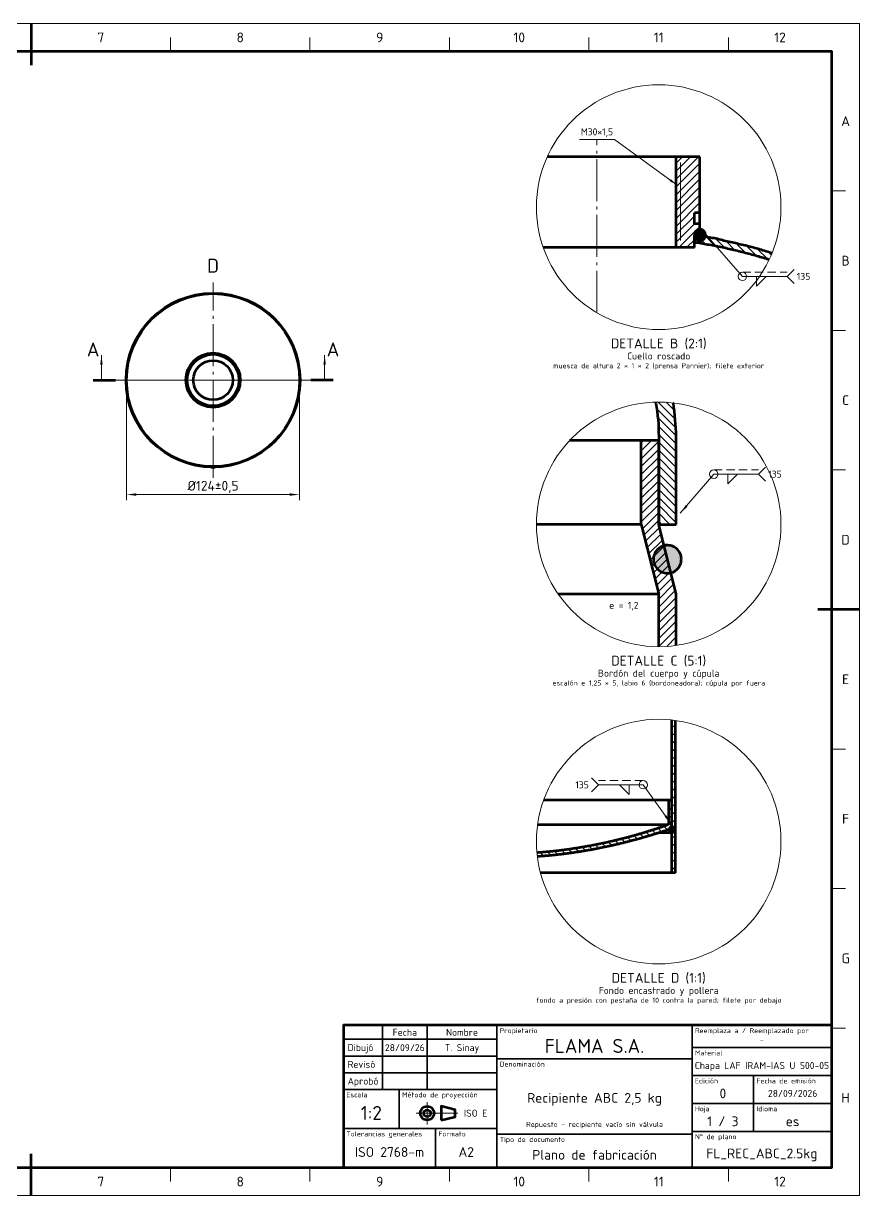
# Model space of a CAD drawing. Header units: millimetres. Extents: x 0 to 1554, y 0 to 420.
# Drawn here: x 294.3 to 594, y 0 to 420 of the extents above; entities that cross this region are included whole.
import ezdxf
from ezdxf.enums import TextEntityAlignment as Align

# ---------------------------------------------------------------- set-up
doc = ezdxf.new("R2010")
doc.units = ezdxf.units.MM
doc.linetypes.add('IRAM-F-TRAZO-PUNTO', pattern=[20, 15, -2, 1, -2])
doc.linetypes.add('ISO02-TRAZOS', pattern=[4.5, 3, -1.5])
for name, color, linetype, lineweight in [('01-VISIBLE', 7, 'CONTINUOUS', 70), ('03-EJE', 1, 'IRAM-F-TRAZO-PUNTO', 18), ('04-COTA', 3, 'CONTINUOUS', 18), ('05-RAYADO', 8, 'CONTINUOUS', 18), ('06-TEXTO', 7, 'CONTINUOUS', 25), ('07-RECUADRO', 7, 'CONTINUOUS', 70), ('08-FINA', 5, 'CONTINUOUS', 18), ('10-ROTULO', 7, 'CONTINUOUS', 35), ('11-TEXTO-ROTULO', 7, 'CONTINUOUS', 25), ('12-SOLDADURA', 6, 'CONTINUOUS', 18)]:
    doc.layers.add(name, color=color, linetype=linetype, lineweight=lineweight)
doc.styles.add('ISO3098', font='isocpeur.ttf')
doc.dimstyles.new('FLAMA-IRAM', dxfattribs={"dimtxt": 3.5, "dimasz": 3.5, "dimexe": 2, "dimexo": 1.5, "dimgap": 1, "dimtad": 1, "dimdec": 1, "dimtxsty": 'ISO3098', "dimblk": 'IRAM_FLECHA', "dimblk1": 'IRAM_FLECHA', "dimblk2": 'IRAM_FLECHA', "dimcen": 2.5, "dimclrd": 256, "dimclre": 256, "dimclrt": 256, "dimazin": 3, "dimtfac": 1, "dimtmove": 0, "dimatfit": 3, "dimlwd": 18, "dimlwe": 18})

# ---------------------------------------------------------------- blocks, each defined once
blk = doc.blocks.new('IRAM_FLECHA')
blk.add_solid([(0, 0), (-1, 0.125), (-1, -0.125)])

msp = doc.modelspace()

# ---------------------------------------------------------------- hatches: boundary and pattern name
at = {"layer": '05-RAYADO'}
h = msp.add_hatch(dxfattribs=at)
h.set_pattern_fill('ANSI31', scale=0.62992)
h.paths.add_polyline_path([(534.82, 344.167), (534.82, 339.657), (528.176, 339.657), (528.176, 372.167), (536.8, 372.167), (536.8, 352.167), (534.8, 352.167), (534.8, 348.167), (536.8, 348.167), (536.8, 344.167)])
h = msp.add_hatch(color=7, dxfattribs=at)
h.dxf.hatch_style = 1
h.paths.add_polyline_path([(538.759, 343.764), (538.638, 343.378), (538.442, 343.024), (538.178, 342.717), (537.858, 342.469), (537.495, 342.291), (537.103, 342.19), (536.699, 342.169), (536.299, 342.231), (535.919, 342.371), (535.576, 342.585), (535.282, 342.864), (535.051, 343.196), (534.892, 343.568), (534.81, 343.964), (534.81, 344.369), (534.892, 344.765), (535.051, 345.137), (535.282, 345.469), (535.576, 345.748), (535.919, 345.962), (536.299, 346.103), (536.699, 346.164), (537.103, 346.144), (537.495, 346.042), (537.858, 345.864), (538.178, 345.616), (538.442, 345.309), (538.638, 344.955), (538.759, 344.569), (538.8, 344.167)])
h = msp.add_hatch(dxfattribs=at)
h.set_pattern_fill('ANSI31', scale=0.62992, angle=90)
h.paths.add_polyline_path([(561.366, 335.497), (560.983, 335.616), (560.599, 335.735), (560.215, 335.852), (559.831, 335.968), (559.447, 336.084), (559.062, 336.198), (558.677, 336.312), (558.292, 336.425), (557.906, 336.537), (557.52, 336.648), (557.135, 336.758), (556.748, 336.867), (556.362, 336.976), (555.975, 337.083), (555.588, 337.19), (555.201, 337.296), (554.814, 337.4), (554.426, 337.504), (554.038, 337.608), (553.65, 337.71), (553.262, 337.811), (552.873, 337.912), (552.484, 338.012), (552.095, 338.111), (551.706, 338.209), (551.317, 338.306), (550.927, 338.402), (550.537, 338.498), (550.147, 338.593), (549.757, 338.687), (549.366, 338.78), (548.976, 338.872), (548.585, 338.963), (548.194, 339.054), (547.803, 339.144), (547.411, 339.233), (547.02, 339.321), (546.628, 339.408), (546.236, 339.494), (545.844, 339.58), (545.451, 339.665), (545.059, 339.749), (544.666, 339.832), (544.273, 339.915), (543.88, 339.996), (543.487, 340.077), (543.094, 340.157), (542.7, 340.236), (542.307, 340.315), (541.913, 340.393), (541.519, 340.469), (541.125, 340.546), (540.731, 340.621), (540.336, 340.695), (539.942, 340.769), (539.547, 340.842), (539.152, 340.914), (538.757, 340.986), (538.362, 341.056), (537.967, 341.126), (537.571, 341.195), (537.176, 341.263), (536.78, 341.331), (536.384, 341.398), (535.989, 341.464), (535.592, 341.529), (535.196, 341.593), (534.8, 341.657), (534.8, 344.167), (535.196, 344.104), (535.592, 344.041), (535.987, 343.978), (536.383, 343.914), (536.779, 343.851), (537.175, 343.787), (537.57, 343.724), (537.966, 343.66), (538.362, 343.596), (538.757, 343.532), (539.153, 343.468), (539.549, 343.403), (539.944, 343.338), (540.34, 343.272), (540.735, 343.206), (541.13, 343.14), (541.525, 343.072), (541.92, 343.003), (542.315, 342.933), (542.708, 342.859), (543.101, 342.779), (543.491, 342.684), (543.87, 342.554), (544.253, 342.436), (544.64, 342.335), (545.03, 342.24), (545.42, 342.148), (545.81, 342.057), (546.201, 341.968), (546.592, 341.879), (546.983, 341.79), (547.374, 341.702), (547.765, 341.614), (548.156, 341.526), (548.547, 341.438), (548.938, 341.349), (549.328, 341.261), (549.719, 341.172), (550.11, 341.083), (550.501, 340.994), (550.891, 340.904), (551.282, 340.813), (551.672, 340.722), (552.062, 340.63), (552.452, 340.538), (552.842, 340.444), (553.232, 340.35), (553.621, 340.254), (554.01, 340.157), (554.398, 340.059), (554.787, 339.96), (555.175, 339.859), (555.562, 339.757), (555.949, 339.654), (556.336, 339.549), (556.723, 339.443), (557.109, 339.335), (557.494, 339.226), (557.88, 339.116), (558.265, 339.004), (558.649, 338.891), (559.033, 338.777), (559.417, 338.661), (559.801, 338.544), (560.184, 338.426), (560.566, 338.307), (560.949, 338.187), (561.331, 338.067), (561.713, 337.945), (562.095, 337.823), (562.476, 337.7), (562.603, 337.659), (562.497, 337.392), (562.073, 336.404), (561.625, 335.426), (561.621, 335.417)])
h = msp.add_hatch(dxfattribs=at)
h.set_pattern_fill('ANSI31', scale=0.62992, angle=90)
h.paths.add_polyline_path([(528.25, 240.5), (522, 240.5), (522, 270.5), (521.998, 271.503), (521.989, 272.507), (521.974, 273.51), (521.951, 274.513), (521.917, 275.516), (521.87, 276.519), (521.807, 277.52), (521.726, 278.52), (521.622, 279.518), (521.497, 280.514), (521.35, 281.506), (521.185, 282.496), (521.01, 283.484), (520.857, 284.318), (520.924, 284.32), (522, 284.333), (523.076, 284.32), (524.151, 284.281), (525.225, 284.215), (526.296, 284.122), (527.237, 284.018), (527.318, 283.481), (527.455, 282.489), (527.582, 281.495), (527.698, 280.5), (527.803, 279.503), (527.897, 278.506), (527.98, 277.507), (528.052, 276.508), (528.112, 275.508), (528.162, 274.507), (528.201, 273.505), (528.228, 272.504), (528.245, 271.502), (528.25, 270.5)])
h = msp.add_hatch(dxfattribs=at)
h.set_pattern_fill('ANSI31', scale=0.62992)
h.paths.add_polyline_path([(528.25, 197.116), (527.366, 196.996), (526.296, 196.878), (525.225, 196.785), (524.151, 196.719), (523.076, 196.68), (522, 196.667), (522, 215.5), (515.75, 240.5), (515.75, 270.5), (522, 270.5), (522, 240.5), (528.25, 215.5)])
h = msp.add_hatch(color=7, dxfattribs=at)
h.dxf.hatch_style = 1
h.paths.add_polyline_path([(530.023, 226.994), (529.72, 226.028), (529.229, 225.144), (528.57, 224.376), (527.77, 223.757), (526.862, 223.311), (525.882, 223.058), (524.872, 223.006), (523.872, 223.16), (522.923, 223.511), (522.064, 224.046), (521.331, 224.743), (520.753, 225.573), (520.354, 226.503), (520.151, 227.494), (520.151, 228.506), (520.354, 229.497), (520.753, 230.427), (521.331, 231.257), (522.064, 231.954), (522.923, 232.489), (523.872, 232.84), (524.872, 232.994), (525.882, 232.942), (526.862, 232.689), (527.77, 232.243), (528.57, 231.624), (529.229, 230.856), (529.72, 229.972), (530.023, 229.006), (530.125, 228)])
h = msp.add_hatch(dxfattribs=at)
h.set_pattern_fill('ANSI31', scale=0.62992)
h.paths.add_polyline_path([(528, 115.633), (526.75, 115.633), (526.75, 170.405), (527.366, 170.337), (528, 170.251)])
h = msp.add_hatch(dxfattribs=at)
h.set_pattern_fill('ANSI31', scale=0.62992, angle=90)
h.paths.add_polyline_path([(526.561, 131.568), (526.371, 131.503), (526.181, 131.438), (525.992, 131.373), (525.802, 131.308), (525.612, 131.244), (525.422, 131.179), (525.232, 131.115), (525.042, 131.051), (524.852, 130.988), (524.662, 130.924), (524.472, 130.861), (524.282, 130.797), (524.092, 130.734), (523.901, 130.672), (523.711, 130.609), (523.52, 130.547), (523.33, 130.484), (523.139, 130.422), (522.949, 130.36), (522.758, 130.299), (522.567, 130.237), (522.376, 130.176), (522.185, 130.115), (521.994, 130.054), (521.803, 129.993), (521.612, 129.932), (521.421, 129.872), (521.23, 129.812), (521.039, 129.752), (520.847, 129.692), (520.656, 129.632), (520.465, 129.573), (520.273, 129.514), (520.081, 129.455), (519.89, 129.396), (519.698, 129.337), (519.506, 129.279), (519.315, 129.22), (519.123, 129.162), (518.931, 129.104), (518.739, 129.047), (518.547, 128.989), (518.355, 128.932), (518.163, 128.875), (517.971, 128.818), (517.778, 128.761), (517.586, 128.704), (517.394, 128.648), (517.201, 128.592), (517.009, 128.536), (516.816, 128.48), (516.624, 128.425), (516.431, 128.369), (516.238, 128.314), (516.045, 128.259), (515.853, 128.204), (515.66, 128.15), (515.467, 128.095), (515.274, 128.041), (515.081, 127.987), (514.888, 127.933), (514.695, 127.88), (514.501, 127.826), (514.308, 127.773), (514.115, 127.72), (513.921, 127.667), (513.728, 127.614), (513.535, 127.562), (513.341, 127.51), (513.148, 127.458), (512.954, 127.406), (512.76, 127.354), (512.566, 127.303), (512.373, 127.251), (512.179, 127.2), (511.985, 127.15), (511.791, 127.099), (511.597, 127.049), (511.403, 126.998), (511.209, 126.948), (511.015, 126.898), (510.82, 126.849), (510.626, 126.799), (510.432, 126.75), (510.238, 126.701), (510.043, 126.652), (509.849, 126.604), (509.654, 126.555), (509.46, 126.507), (509.265, 126.459), (509.07, 126.411), (508.876, 126.364), (508.681, 126.316), (508.486, 126.269), (508.291, 126.222), (508.096, 126.175), (507.901, 126.129), (507.706, 126.082), (507.511, 126.036), (507.316, 125.99), (507.121, 125.944), (506.926, 125.899), (506.731, 125.853), (506.535, 125.808), (506.34, 125.763), (506.144, 125.718), (505.949, 125.674), (505.754, 125.63), (505.558, 125.585), (505.362, 125.542), (505.167, 125.498), (504.971, 125.454), (504.775, 125.411), (504.58, 125.368), (504.384, 125.325), (504.188, 125.282), (503.992, 125.24), (503.796, 125.198), (503.6, 125.156), (503.404, 125.114), (503.208, 125.072), (503.012, 125.031), (502.816, 124.99), (502.62, 124.949), (502.423, 124.908), (502.227, 124.867), (502.031, 124.827), (501.834, 124.787), (501.638, 124.747), (501.441, 124.707), (501.245, 124.668), (501.048, 124.628), (500.852, 124.589), (500.655, 124.55), (500.458, 124.512), (500.262, 124.473), (500.065, 124.435), (499.868, 124.397), (499.671, 124.359), (499.474, 124.321), (499.277, 124.284), (499.08, 124.247), (498.883, 124.21), (498.686, 124.173), (498.489, 124.136), (498.292, 124.1), (498.095, 124.064), (497.898, 124.028), (497.7, 123.992), (497.503, 123.957), (497.306, 123.922), (497.109, 123.887), (496.911, 123.852), (496.714, 123.817), (496.516, 123.783), (496.319, 123.749), (496.121, 123.715), (495.924, 123.681), (495.726, 123.647), (495.528, 123.614), (495.331, 123.581), (495.133, 123.548), (494.935, 123.515), (494.737, 123.483), (494.539, 123.451), (494.342, 123.419), (494.144, 123.387), (493.946, 123.355), (493.748, 123.324), (493.55, 123.293), (493.352, 123.262), (493.154, 123.231), (492.955, 123.201), (492.757, 123.17), (492.559, 123.14), (492.361, 123.11), (492.163, 123.081), (491.964, 123.051), (491.766, 123.022), (491.568, 122.993), (491.369, 122.964), (491.171, 122.936), (490.972, 122.908), (490.774, 122.88), (490.575, 122.852), (490.377, 122.824), (490.178, 122.797), (489.98, 122.769), (489.781, 122.742), (489.583, 122.716), (489.384, 122.689), (489.185, 122.663), (488.986, 122.637), (488.788, 122.611), (488.589, 122.585), (488.39, 122.56), (488.191, 122.534), (487.992, 122.509), (487.793, 122.485), (487.594, 122.46), (487.395, 122.436), (487.196, 122.412), (486.997, 122.388), (486.798, 122.364), (486.599, 122.341), (486.4, 122.317), (486.201, 122.294), (486.002, 122.272), (485.803, 122.249), (485.604, 122.227), (485.404, 122.205), (485.205, 122.183), (485.006, 122.161), (484.806, 122.14), (484.607, 122.118), (484.408, 122.097), (484.208, 122.077), (484.009, 122.056), (483.81, 122.036), (483.61, 122.016), (483.411, 121.996), (483.211, 121.976), (483.012, 121.957), (482.812, 121.937), (482.613, 121.919), (482.413, 121.9), (482.213, 121.881), (482.014, 121.863), (481.814, 121.845), (481.615, 121.827), (481.415, 121.809), (481.215, 121.792), (481.016, 121.775), (480.816, 121.758), (480.616, 121.741), (480.416, 121.725), (480.216, 121.708), (480.017, 121.692), (479.817, 121.676), (479.617, 121.661), (479.417, 121.646), (479.217, 121.63), (479.017, 121.615), (478.817, 121.601), (478.618, 121.586), (478.484, 121.577), (478.378, 122.537), (478.352, 122.836), (478.412, 122.84), (478.612, 122.855), (478.812, 122.87), (479.011, 122.885), (479.211, 122.901), (479.411, 122.917), (479.611, 122.933), (479.81, 122.949), (480.01, 122.965), (480.21, 122.982), (480.409, 122.999), (480.609, 123.016), (480.809, 123.034), (481.008, 123.051), (481.208, 123.069), (481.407, 123.087), (481.607, 123.106), (481.806, 123.124), (482.006, 123.143), (482.205, 123.162), (482.405, 123.182), (482.604, 123.201), (482.804, 123.221), (483.003, 123.241), (483.202, 123.261), (483.402, 123.281), (483.601, 123.302), (483.8, 123.323), (483.999, 123.344), (484.199, 123.366), (484.398, 123.387), (484.597, 123.409), (484.796, 123.431), (484.995, 123.454), (485.194, 123.476), (485.394, 123.499), (485.593, 123.522), (485.792, 123.545), (485.991, 123.569), (486.19, 123.592), (486.389, 123.616), (486.587, 123.64), (486.786, 123.665), (486.985, 123.689), (487.184, 123.714), (487.383, 123.739), (487.582, 123.765), (487.78, 123.79), (487.979, 123.816), (488.178, 123.842), (488.376, 123.868), (488.575, 123.895), (488.774, 123.922), (488.972, 123.948), (489.171, 123.976), (489.369, 124.003), (489.568, 124.031), (489.766, 124.059), (489.964, 124.087), (490.163, 124.115), (490.361, 124.143), (490.559, 124.172), (490.758, 124.201), (490.956, 124.23), (491.154, 124.26), (491.352, 124.29), (491.55, 124.32), (491.748, 124.35), (491.946, 124.38), (492.145, 124.411), (492.342, 124.441), (492.54, 124.472), (492.738, 124.504), (492.936, 124.535), (493.134, 124.567), (493.332, 124.599), (493.53, 124.631), (493.727, 124.664), (493.925, 124.696), (494.123, 124.729), (494.32, 124.762), (494.518, 124.795), (494.716, 124.829), (494.913, 124.863), (495.111, 124.897), (495.308, 124.931), (495.505, 124.965), (495.703, 125), (495.9, 125.035), (496.097, 125.07), (496.295, 125.105), (496.492, 125.141), (496.689, 125.177), (496.886, 125.213), (497.083, 125.249), (497.28, 125.285), (497.477, 125.322), (497.674, 125.359), (497.871, 125.396), (498.068, 125.433), (498.265, 125.471), (498.461, 125.509), (498.658, 125.547), (498.855, 125.585), (499.051, 125.623), (499.248, 125.662), (499.445, 125.701), (499.641, 125.74), (499.838, 125.779), (500.034, 125.819), (500.23, 125.859), (500.427, 125.899), (500.623, 125.939), (500.819, 125.979), (501.016, 126.02), (501.212, 126.061), (501.408, 126.102), (501.604, 126.143), (501.8, 126.185), (501.996, 126.226), (502.192, 126.268), (502.388, 126.31), (502.584, 126.353), (502.779, 126.395), (502.975, 126.438), (503.171, 126.481), (503.366, 126.524), (503.562, 126.568), (503.758, 126.612), (503.953, 126.656), (504.149, 126.7), (504.344, 126.744), (504.539, 126.789), (504.735, 126.833), (504.93, 126.878), (505.125, 126.923), (505.32, 126.969), (505.515, 127.014), (505.71, 127.06), (505.905, 127.106), (506.1, 127.153), (506.295, 127.199), (506.49, 127.246), (506.685, 127.293), (506.88, 127.34), (507.074, 127.387), (507.269, 127.435), (507.464, 127.482), (507.658, 127.53), (507.853, 127.579), (508.047, 127.627), (508.242, 127.676), (508.436, 127.724), (508.63, 127.773), (508.824, 127.823), (509.019, 127.872), (509.213, 127.922), (509.407, 127.972), (509.601, 128.022), (509.795, 128.072), (509.989, 128.122), (510.183, 128.173), (510.376, 128.224), (510.57, 128.275), (510.764, 128.326), (510.957, 128.378), (511.151, 128.43), (511.345, 128.482), (511.538, 128.534), (511.731, 128.586), (511.925, 128.639), (512.118, 128.691), (512.311, 128.744), (512.505, 128.798), (512.698, 128.851), (512.891, 128.905), (513.084, 128.958), (513.277, 129.012), (513.47, 129.067), (513.662, 129.121), (513.855, 129.176), (514.048, 129.23), (514.241, 129.285), (514.433, 129.341), (514.626, 129.396), (514.818, 129.452), (515.011, 129.508), (515.203, 129.564), (515.395, 129.62), (515.588, 129.676), (515.78, 129.733), (515.972, 129.79), (516.164, 129.847), (516.356, 129.904), (516.548, 129.962), (516.74, 130.019), (516.932, 130.077), (517.124, 130.135), (517.315, 130.193), (517.507, 130.252), (517.699, 130.31), (517.89, 130.369), (518.082, 130.428), (518.273, 130.488), (518.464, 130.547), (518.656, 130.607), (518.847, 130.666), (519.038, 130.727), (519.229, 130.787), (519.42, 130.847), (519.611, 130.908), (519.802, 130.969), (519.993, 131.03), (520.184, 131.091), (520.375, 131.152), (520.565, 131.214), (520.756, 131.276), (520.946, 131.338), (521.137, 131.4), (521.327, 131.462), (521.518, 131.525), (521.708, 131.588), (521.898, 131.651), (522.088, 131.714), (522.278, 131.777), (522.468, 131.841), (522.658, 131.904), (522.848, 131.968), (523.038, 132.032), (523.228, 132.097), (523.418, 132.161), (523.607, 132.226), (523.797, 132.291), (523.986, 132.356), (524.176, 132.421), (524.365, 132.487), (524.554, 132.552), (524.744, 132.618), (524.933, 132.684), (525.122, 132.75), (525.311, 132.817), (525.5, 132.883), (525.5, 141.633), (526.75, 141.633), (526.75, 131.633)])
h = msp.add_hatch(color=7, dxfattribs=at)
h.dxf.hatch_style = 1
h.paths.add_polyline_path([(527.73, 130.932), (527.669, 130.739), (527.571, 130.562), (527.439, 130.409), (527.279, 130.285), (527.097, 130.196), (526.901, 130.145), (526.699, 130.135), (526.499, 130.165), (526.31, 130.236), (526.138, 130.343), (525.991, 130.482), (525.876, 130.648), (525.796, 130.834), (525.755, 131.032), (525.755, 131.235), (525.796, 131.433), (525.876, 131.619), (525.991, 131.785), (526.138, 131.924), (526.31, 132.031), (526.499, 132.101), (526.699, 132.132), (526.901, 132.122), (527.097, 132.071), (527.279, 131.982), (527.439, 131.858), (527.571, 131.705), (527.669, 131.528), (527.73, 131.335), (527.75, 131.133)])
at = {"layer": '08-FINA'}
h = msp.add_hatch(color=7, dxfattribs=at)
h.dxf.hatch_style = 1
h.paths.add_polyline_path([(528.176, 362.367), (526.389, 364.161), (525.919, 363.514)])
h = msp.add_hatch(color=7, dxfattribs=at)
h.dxf.hatch_style = 1
h.paths.add_polyline_path([(538, 345.367), (539.976, 342.445), (540.634, 343.021)])
h = msp.add_hatch(color=7, dxfattribs=at)
h.dxf.hatch_style = 1
h.paths.add_polyline_path([(322.25, 301.189), (321.812, 297.689), (322.688, 297.689)])
h = msp.add_hatch(color=7, dxfattribs=at)
h.dxf.hatch_style = 1
h.paths.add_polyline_path([(402.25, 301.189), (401.812, 297.689), (402.688, 297.689)])
h = msp.add_hatch(color=7, dxfattribs=at)
h.dxf.hatch_style = 1
h.paths.add_polyline_path([(529.75, 244.5), (532.36, 246.873), (531.696, 247.442)])
h = msp.add_hatch(color=7, dxfattribs=at)
h.dxf.hatch_style = 1
h.paths.add_polyline_path([(526.45, 133.183), (524.772, 136.286), (524.06, 135.777)])

# ---------------------------------------------------------------- linework, layer by layer
at = {"layer": '01-VISIBLE'}
for p, q in [((361.5, 261.001), (361.5, 261.01)), ((361.5, 261.001), (363, 261.001)), ((363, 261.001), (363, 261.01))]:
    msp.add_line(p, q, dxfattribs=at)
for points in [[(528.176, 372.167), (527.572, 372.167), (526.969, 372.167), (526.365, 372.167), (525.761, 372.167), (525.157, 372.167), (524.554, 372.167), (523.95, 372.167), (523.346, 372.167), (522.742, 372.167), (522.139, 372.167), (521.535, 372.167), (520.931, 372.167), (520.327, 372.167), (519.724, 372.167), (519.12, 372.167), (518.516, 372.167), (517.912, 372.167), (517.309, 372.167), (516.705, 372.167), (516.101, 372.167), (515.497, 372.167), (514.894, 372.167), (514.29, 372.167), (513.686, 372.167), (513.082, 372.167), (512.479, 372.167), (511.875, 372.167), (511.271, 372.167), (510.667, 372.167), (510.064, 372.167), (509.46, 372.167), (508.856, 372.167), (508.252, 372.167), (507.649, 372.167), (507.045, 372.167), (506.441, 372.167), (505.837, 372.167), (505.234, 372.167), (504.63, 372.167), (504.026, 372.167), (503.422, 372.167), (502.819, 372.167), (502.215, 372.167), (501.611, 372.167), (501.007, 372.167), (500.404, 372.167), (499.8, 372.167), (499.196, 372.167), (498.593, 372.167), (497.989, 372.167), (497.385, 372.167), (496.781, 372.167), (496.178, 372.167), (495.574, 372.167), (494.97, 372.167), (494.366, 372.167), (493.763, 372.167), (493.159, 372.167), (492.555, 372.167), (491.951, 372.167), (491.348, 372.167), (490.744, 372.167), (490.14, 372.167), (489.536, 372.167), (488.933, 372.167), (488.329, 372.167), (487.725, 372.167), (487.121, 372.167), (486.518, 372.167), (485.914, 372.167), (485.31, 372.167), (484.706, 372.167), (484.103, 372.167), (483.499, 372.167), (482.895, 372.167), (482.291, 372.167), (482.036, 372.167)], [(536.8, 372.167), (528.176, 372.167)], [(528.176, 372.167), (528.176, 339.657)], [(536.8, 352.167), (536.8, 372.167)], [(534.8, 348.167), (534.8, 352.167)], [(536.8, 352.167), (534.8, 352.167)], [(536.746, 348.167), (536.746, 352.167)], [(536.8, 348.167), (534.8, 348.167)], [(536.8, 346.167), (536.598, 346.156), (536.397, 346.126), (536.201, 346.075), (536.011, 346.005), (535.829, 345.915), (535.657, 345.808), (535.497, 345.684), (535.35, 345.545), (535.218, 345.391), (535.103, 345.225), (535.004, 345.047), (534.924, 344.861), (534.864, 344.668), (534.823, 344.47), (534.803, 344.268), (534.803, 344.065), (534.823, 343.864), (534.864, 343.665), (534.924, 343.472), (535.004, 343.286), (535.103, 343.109), (535.218, 342.942), (535.35, 342.789), (535.497, 342.649), (535.657, 342.525), (535.829, 342.418), (536.011, 342.329), (536.201, 342.258), (536.397, 342.208), (536.598, 342.177), (536.8, 342.167)], [(536.8, 344.167), (536.8, 348.167)], [(538.8, 344.167), (538.789, 344.376), (538.756, 344.582), (538.702, 344.785), (538.627, 344.98), (538.532, 345.167), (538.418, 345.342), (538.286, 345.505), (538.138, 345.653), (537.976, 345.785), (537.8, 345.899), (537.613, 345.994), (537.418, 346.069), (537.216, 346.123), (537.009, 346.156), (536.8, 346.167)], [(562.603, 337.659), (562.24, 337.776), (561.668, 337.959), (561.096, 338.141), (560.524, 338.321), (559.95, 338.498), (559.376, 338.673), (558.801, 338.846), (558.226, 339.015), (557.649, 339.182), (557.072, 339.346), (556.493, 339.506), (555.914, 339.663), (555.334, 339.817), (554.753, 339.969), (554.171, 340.117), (553.589, 340.262), (553.006, 340.405), (552.423, 340.545), (551.839, 340.683), (551.254, 340.82), (550.669, 340.955), (550.084, 341.089), (549.499, 341.222), (548.914, 341.355), (548.328, 341.487), (547.743, 341.619), (547.157, 341.751), (546.572, 341.883), (545.987, 342.017), (545.402, 342.152), (544.818, 342.291), (544.237, 342.44), (543.667, 342.628), (543.087, 342.782), (542.499, 342.899), (541.908, 343.006), (541.317, 343.108), (540.725, 343.208), (540.133, 343.307), (539.541, 343.404), (538.948, 343.501), (538.356, 343.597), (537.763, 343.693), (537.171, 343.788), (536.578, 343.883), (535.985, 343.978), (535.393, 344.072), (534.8, 344.167)], [(534.8, 344.167), (534.8, 341.657)], [(534.8, 341.657), (535.394, 341.561), (535.989, 341.464), (536.582, 341.364), (537.176, 341.263), (537.769, 341.161), (538.362, 341.056), (538.955, 340.95), (539.547, 340.842), (540.139, 340.732), (540.731, 340.621), (541.322, 340.508), (541.913, 340.393), (542.504, 340.276), (543.094, 340.157), (543.684, 340.037), (544.273, 339.915), (544.863, 339.791), (545.451, 339.665), (546.04, 339.537), (546.628, 339.408), (547.215, 339.277), (547.803, 339.144), (548.389, 339.009), (548.976, 338.872), (549.562, 338.733), (550.147, 338.593), (550.732, 338.45), (551.317, 338.306), (551.901, 338.16), (552.484, 338.012), (553.067, 337.862), (553.65, 337.71), (554.232, 337.556), (554.814, 337.4), (555.395, 337.243), (555.975, 337.083), (556.555, 336.922), (557.135, 336.758), (557.713, 336.592), (558.292, 336.425), (558.869, 336.255), (559.447, 336.084), (560.023, 335.91), (560.599, 335.735), (561.174, 335.557), (561.621, 335.417)], [(534.82, 339.657), (534.82, 344.167)], [(536.8, 344.167), (534.82, 344.167)], [(536.8, 342.167), (537.009, 342.178), (537.216, 342.21), (537.418, 342.265), (537.613, 342.34), (537.8, 342.435), (537.976, 342.549), (538.138, 342.68), (538.286, 342.828), (538.418, 342.991), (538.532, 343.167), (538.627, 343.353), (538.702, 343.549), (538.756, 343.751), (538.789, 343.958), (538.8, 344.167)], [(528.176, 339.657), (527.572, 339.657), (526.969, 339.657), (526.365, 339.657), (525.761, 339.657), (525.157, 339.657), (524.554, 339.657), (523.95, 339.657), (523.346, 339.657), (522.742, 339.657), (522.139, 339.657), (521.535, 339.657), (520.931, 339.657), (520.327, 339.657), (519.724, 339.657), (519.12, 339.657), (518.516, 339.657), (517.912, 339.657), (517.309, 339.657), (516.705, 339.657), (516.101, 339.657), (515.497, 339.657), (514.894, 339.657), (514.29, 339.657), (513.686, 339.657), (513.082, 339.657), (512.479, 339.657), (511.875, 339.657), (511.271, 339.657), (510.667, 339.657), (510.064, 339.657), (509.46, 339.657), (508.856, 339.657), (508.252, 339.657), (507.649, 339.657), (507.045, 339.657), (506.441, 339.657), (505.837, 339.657), (505.234, 339.657), (504.63, 339.657), (504.026, 339.657), (503.422, 339.657), (502.819, 339.657), (502.215, 339.657), (501.611, 339.657), (501.007, 339.657), (500.404, 339.657), (499.8, 339.657), (499.196, 339.657), (498.593, 339.657), (497.989, 339.657), (497.385, 339.657), (496.781, 339.657), (496.178, 339.657), (495.574, 339.657), (494.97, 339.657), (494.366, 339.657), (493.763, 339.657), (493.159, 339.657), (492.555, 339.657), (491.951, 339.657), (491.348, 339.657), (490.744, 339.657), (490.14, 339.657), (489.536, 339.657), (488.933, 339.657), (488.329, 339.657), (487.725, 339.657), (487.121, 339.657), (486.518, 339.657), (485.914, 339.657), (485.31, 339.657), (484.706, 339.657), (484.103, 339.657), (483.499, 339.657), (482.895, 339.657), (482.291, 339.657), (481.688, 339.657), (481.084, 339.657), (480.64, 339.657)], [(534.82, 339.657), (528.176, 339.657)], [(520.857, 284.318), (520.92, 283.978), (521.185, 282.496), (521.426, 281.011), (521.622, 279.518), (521.769, 278.02), (521.87, 276.519), (521.935, 275.015), (521.974, 273.51), (521.994, 272.005), (522, 270.5)], [(528.25, 270.5), (528.238, 272), (528.201, 273.5), (528.139, 275), (528.052, 276.498), (527.941, 277.994), (527.804, 279.488), (527.644, 280.98), (527.458, 282.469), (527.248, 283.955), (527.238, 284.018)], [(515.75, 270.5), (514.247, 270.5), (512.745, 270.5), (511.242, 270.5), (509.74, 270.5), (508.237, 270.5), (506.735, 270.5), (505.232, 270.5), (503.73, 270.5), (502.227, 270.5), (500.725, 270.5), (499.222, 270.5), (497.72, 270.5), (496.217, 270.5), (494.715, 270.5), (493.212, 270.5), (491.71, 270.5), (490.207, 270.5), (490.045, 270.5)], [(522, 270.5), (515.75, 270.5)], [(515.75, 240.5), (515.75, 270.5)], [(522, 240.5), (522, 270.5)], [(522, 270.5), (522, 240.5)], [(528.25, 240.5), (528.25, 270.5)], [(515.75, 240.5), (514.247, 240.5), (512.745, 240.5), (511.242, 240.5), (509.74, 240.5), (508.237, 240.5), (506.735, 240.5), (505.232, 240.5), (503.73, 240.5), (502.227, 240.5), (500.725, 240.5), (499.222, 240.5), (497.72, 240.5), (496.217, 240.5), (494.715, 240.5), (493.212, 240.5), (491.71, 240.5), (490.207, 240.5), (488.705, 240.5), (487.202, 240.5), (485.699, 240.5), (484.197, 240.5), (482.694, 240.5), (481.192, 240.5), (479.689, 240.5), (478.187, 240.5), (478.167, 240.5)], [(515.75, 240.5), (522, 215.5)], [(528.25, 215.5), (522, 240.5)], [(522, 240.5), (528.25, 240.5)], [(525.125, 233), (524.619, 232.974), (524.119, 232.898), (523.628, 232.771), (523.153, 232.595), (522.698, 232.372), (522.269, 232.104), (521.868, 231.794), (521.501, 231.445), (521.171, 231.061), (520.882, 230.645), (520.636, 230.202), (520.436, 229.737), (520.285, 229.253), (520.183, 228.757), (520.131, 228.253), (520.131, 227.747), (520.183, 227.243), (520.285, 226.747), (520.436, 226.263), (520.636, 225.798), (520.882, 225.355), (521.171, 224.939), (521.501, 224.555), (521.868, 224.206), (522.269, 223.896), (522.698, 223.628), (523.153, 223.405), (523.628, 223.229), (524.119, 223.102), (524.619, 223.026), (525.125, 223)], [(525.125, 233), (524.918, 233), (524.709, 233), (524.501, 233), (524.292, 233), (524.084, 233), (523.875, 233)], [(530.125, 228), (530.098, 228.523), (530.016, 229.04), (529.88, 229.545), (529.693, 230.034), (529.455, 230.5), (529.17, 230.939), (528.841, 231.346), (528.471, 231.716), (528.064, 232.045), (527.625, 232.33), (527.159, 232.568), (526.67, 232.755), (526.165, 232.891), (525.648, 232.973), (525.125, 233)], [(525.125, 223), (525.648, 223.027), (526.165, 223.109), (526.67, 223.245), (527.159, 223.432), (527.625, 223.67), (528.064, 223.955), (528.471, 224.284), (528.841, 224.654), (529.17, 225.061), (529.455, 225.5), (529.693, 225.966), (529.88, 226.455), (530.016, 226.96), (530.098, 227.477), (530.125, 228)], [(522, 215.5), (520.481, 215.5), (518.962, 215.5), (517.444, 215.5), (515.925, 215.5), (514.406, 215.5), (512.888, 215.5), (511.369, 215.5), (509.85, 215.5), (508.331, 215.5), (506.812, 215.5), (505.294, 215.5), (503.775, 215.5), (502.256, 215.5), (500.738, 215.5), (499.219, 215.5), (497.7, 215.5), (496.181, 215.5), (494.663, 215.5), (493.144, 215.5), (491.625, 215.5), (490.106, 215.5), (488.588, 215.5), (487.069, 215.5), (485.998, 215.5)], [(522, 196.667), (522, 215.5)], [(528.25, 197.116), (528.25, 215.5)], [(526.75, 115.633), (526.75, 170.405)], [(528, 115.633), (528, 170.251)], [(525.5, 141.633), (525.199, 141.633), (524.899, 141.633), (524.598, 141.633), (524.298, 141.633), (523.997, 141.633), (523.697, 141.633), (523.396, 141.633), (523.096, 141.633), (522.795, 141.633), (522.495, 141.633), (522.194, 141.633), (521.894, 141.633), (521.593, 141.633), (521.293, 141.633), (520.992, 141.633), (520.692, 141.633), (520.391, 141.633), (520.091, 141.633), (519.79, 141.633), (519.49, 141.633), (519.189, 141.633), (518.889, 141.633), (518.588, 141.633), (518.288, 141.633), (517.987, 141.633), (517.687, 141.633), (517.386, 141.633), (517.086, 141.633), (516.785, 141.633), (516.485, 141.633), (516.184, 141.633), (515.884, 141.633), (515.583, 141.633), (515.283, 141.633), (514.982, 141.633), (514.682, 141.633), (514.381, 141.633), (514.081, 141.633), (513.78, 141.633), (513.48, 141.633), (513.179, 141.633), (512.879, 141.633), (512.578, 141.633), (512.278, 141.633), (511.977, 141.633), (511.677, 141.633), (511.376, 141.633), (511.076, 141.633), (510.775, 141.633), (510.475, 141.633), (510.174, 141.633), (509.874, 141.633), (509.573, 141.633), (509.273, 141.633), (508.972, 141.633), (508.672, 141.633), (508.371, 141.633), (508.071, 141.633), (507.77, 141.633), (507.47, 141.633), (507.169, 141.633), (506.869, 141.633), (506.568, 141.633), (506.268, 141.633), (505.967, 141.633), (505.667, 141.633), (505.366, 141.633), (505.066, 141.633), (504.765, 141.633), (504.465, 141.633), (504.164, 141.633), (503.864, 141.633), (503.563, 141.633), (503.263, 141.633), (502.962, 141.633), (502.662, 141.633), (502.361, 141.633), (502.061, 141.633), (501.76, 141.633), (501.46, 141.633), (501.159, 141.633), (500.859, 141.633), (500.558, 141.633), (500.258, 141.633), (499.957, 141.633), (499.657, 141.633), (499.356, 141.633), (499.056, 141.633), (498.755, 141.633), (498.455, 141.633), (498.154, 141.633), (497.854, 141.633), (497.553, 141.633), (497.253, 141.633), (496.952, 141.633), (496.652, 141.633), (496.351, 141.633), (496.051, 141.633), (495.75, 141.633), (495.449, 141.633), (495.149, 141.633), (494.848, 141.633), (494.548, 141.633), (494.247, 141.633), (493.947, 141.633), (493.646, 141.633), (493.346, 141.633), (493.045, 141.633), (492.745, 141.633), (492.444, 141.633), (492.144, 141.633), (491.843, 141.633), (491.543, 141.633), (491.242, 141.633), (490.942, 141.633), (490.641, 141.633), (490.341, 141.633), (490.04, 141.633), (489.74, 141.633), (489.439, 141.633), (489.139, 141.633), (488.838, 141.633), (488.538, 141.633), (488.237, 141.633), (487.937, 141.633), (487.636, 141.633), (487.336, 141.633), (487.035, 141.633), (486.735, 141.633), (486.434, 141.633), (486.134, 141.633), (485.833, 141.633), (485.533, 141.633), (485.232, 141.633), (484.932, 141.633), (484.631, 141.633), (484.331, 141.633), (484.03, 141.633), (483.73, 141.633), (483.429, 141.633), (483.129, 141.633), (482.828, 141.633), (482.528, 141.633), (482.227, 141.633), (481.927, 141.633), (481.626, 141.633), (481.326, 141.633), (481.025, 141.633), (480.741, 141.633)], [(526.75, 141.633), (525.5, 141.633)], [(525.5, 141.633), (525.5, 132.883)], [(526.75, 131.633), (526.75, 141.633)], [(525.5, 132.883), (525.217, 132.784), (524.933, 132.684), (524.649, 132.585), (524.365, 132.487), (524.081, 132.388), (523.797, 132.291), (523.512, 132.194), (523.228, 132.097), (522.943, 132), (522.658, 131.904), (522.373, 131.809), (522.088, 131.714), (521.803, 131.619), (521.518, 131.525), (521.232, 131.431), (520.946, 131.338), (520.66, 131.245), (520.375, 131.152), (520.088, 131.06), (519.802, 130.969), (519.516, 130.877), (519.229, 130.787), (518.943, 130.696), (518.656, 130.607), (518.369, 130.517), (518.082, 130.428), (517.794, 130.34), (517.507, 130.252), (517.219, 130.164), (516.932, 130.077), (516.644, 129.99), (516.356, 129.904), (516.068, 129.818), (515.78, 129.733), (515.492, 129.648), (515.203, 129.564), (514.915, 129.48), (514.626, 129.396), (514.337, 129.313), (514.048, 129.23), (513.759, 129.148), (513.47, 129.067), (513.18, 128.985), (512.891, 128.905), (512.601, 128.824), (512.311, 128.744), (512.021, 128.665), (511.731, 128.586), (511.441, 128.508), (511.151, 128.43), (510.861, 128.352), (510.57, 128.275), (510.279, 128.198), (509.989, 128.122), (509.698, 128.047), (509.407, 127.972), (509.116, 127.897), (508.824, 127.823), (508.533, 127.749), (508.242, 127.676), (507.95, 127.603), (507.658, 127.53), (507.366, 127.459), (507.074, 127.387), (506.782, 127.316), (506.49, 127.246), (506.198, 127.176), (505.905, 127.106), (505.613, 127.037), (505.32, 126.969), (505.028, 126.901), (504.735, 126.833), (504.442, 126.766), (504.149, 126.7), (503.855, 126.634), (503.562, 126.568), (503.269, 126.503), (502.975, 126.438), (502.681, 126.374), (502.388, 126.31), (502.094, 126.247), (501.8, 126.185), (501.506, 126.122), (501.212, 126.061), (500.917, 125.999), (500.623, 125.939), (500.329, 125.879), (500.034, 125.819), (499.739, 125.76), (499.445, 125.701), (499.15, 125.643), (498.855, 125.585), (498.56, 125.528), (498.265, 125.471), (497.969, 125.415), (497.674, 125.359), (497.379, 125.304), (497.083, 125.249), (496.787, 125.195), (496.492, 125.141), (496.196, 125.088), (495.9, 125.035), (495.604, 124.983), (495.308, 124.931), (495.012, 124.88), (494.716, 124.829), (494.419, 124.779), (494.123, 124.729), (493.826, 124.68), (493.53, 124.631), (493.233, 124.583), (492.936, 124.535), (492.639, 124.488), (492.342, 124.441), (492.045, 124.395), (491.748, 124.35), (491.451, 124.305), (491.154, 124.26), (490.857, 124.216), (490.559, 124.172), (490.262, 124.129), (489.964, 124.087), (489.667, 124.045), (489.369, 124.003), (489.071, 123.962), (488.774, 123.922), (488.476, 123.882), (488.178, 123.842), (487.88, 123.803), (487.582, 123.765), (487.283, 123.727), (486.985, 123.689), (486.687, 123.653), (486.389, 123.616), (486.09, 123.58), (485.792, 123.545), (485.493, 123.51), (485.194, 123.476), (484.896, 123.442), (484.597, 123.409), (484.298, 123.376), (483.999, 123.344), (483.701, 123.313), (483.402, 123.281), (483.103, 123.251), (482.804, 123.221), (482.504, 123.191), (482.205, 123.162), (481.906, 123.134), (481.607, 123.106), (481.308, 123.078), (481.008, 123.051), (480.709, 123.025), (480.409, 122.999), (480.11, 122.974), (479.81, 122.949), (479.511, 122.925), (479.211, 122.901), (478.911, 122.878), (478.612, 122.855), (478.352, 122.836)], [(478.484, 121.577), (478.618, 121.586), (478.917, 121.608), (479.217, 121.63), (479.517, 121.653), (479.817, 121.676), (480.117, 121.7), (480.416, 121.725), (480.716, 121.749), (481.016, 121.775), (481.315, 121.801), (481.615, 121.827), (481.914, 121.854), (482.213, 121.881), (482.513, 121.909), (482.812, 121.937), (483.111, 121.966), (483.411, 121.996), (483.71, 122.026), (484.009, 122.056), (484.308, 122.087), (484.607, 122.118), (484.906, 122.15), (485.205, 122.183), (485.504, 122.216), (485.803, 122.249), (486.101, 122.283), (486.4, 122.317), (486.699, 122.352), (486.997, 122.388), (487.296, 122.424), (487.594, 122.46), (487.893, 122.497), (488.191, 122.534), (488.489, 122.572), (488.788, 122.611), (489.086, 122.65), (489.384, 122.689), (489.682, 122.729), (489.98, 122.769), (490.278, 122.81), (490.575, 122.852), (490.873, 122.894), (491.171, 122.936), (491.469, 122.979), (491.766, 123.022), (492.064, 123.066), (492.361, 123.11), (492.658, 123.155), (492.955, 123.201), (493.253, 123.246), (493.55, 123.293), (493.847, 123.34), (494.144, 123.387), (494.44, 123.435), (494.737, 123.483), (495.034, 123.532), (495.331, 123.581), (495.627, 123.631), (495.924, 123.681), (496.22, 123.732), (496.516, 123.783), (496.812, 123.834), (497.109, 123.887), (497.405, 123.939), (497.7, 123.992), (497.996, 124.046), (498.292, 124.1), (498.588, 124.155), (498.883, 124.21), (499.179, 124.265), (499.474, 124.321), (499.77, 124.378), (500.065, 124.435), (500.36, 124.492), (500.655, 124.55), (500.95, 124.609), (501.245, 124.668), (501.54, 124.727), (501.834, 124.787), (502.129, 124.847), (502.423, 124.908), (502.718, 124.969), (503.012, 125.031), (503.306, 125.093), (503.6, 125.156), (503.894, 125.219), (504.188, 125.282), (504.482, 125.346), (504.775, 125.411), (505.069, 125.476), (505.362, 125.542), (505.656, 125.607), (505.949, 125.674), (506.242, 125.741), (506.535, 125.808), (506.828, 125.876), (507.121, 125.944), (507.414, 126.013), (507.706, 126.082), (507.999, 126.152), (508.291, 126.222), (508.583, 126.292), (508.876, 126.364), (509.168, 126.435), (509.46, 126.507), (509.751, 126.579), (510.043, 126.652), (510.335, 126.726), (510.626, 126.799), (510.918, 126.874), (511.209, 126.948), (511.5, 127.023), (511.791, 127.099), (512.082, 127.175), (512.373, 127.251), (512.663, 127.328), (512.954, 127.406), (513.244, 127.484), (513.535, 127.562), (513.825, 127.641), (514.115, 127.72), (514.405, 127.799), (514.695, 127.88), (514.984, 127.96), (515.274, 128.041), (515.563, 128.122), (515.853, 128.204), (516.142, 128.286), (516.431, 128.369), (516.72, 128.452), (517.009, 128.536), (517.297, 128.62), (517.586, 128.704), (517.874, 128.789), (518.163, 128.875), (518.451, 128.96), (518.739, 129.047), (519.027, 129.133), (519.315, 129.22), (519.602, 129.308), (519.89, 129.396), (520.177, 129.484), (520.465, 129.573), (520.752, 129.662), (521.039, 129.752), (521.326, 129.842), (521.612, 129.932), (521.899, 130.023), (522.185, 130.115), (522.472, 130.206), (522.758, 130.299), (523.044, 130.391), (523.33, 130.484), (523.616, 130.578), (523.901, 130.672), (524.187, 130.766), (524.472, 130.861), (524.757, 130.956), (525.042, 131.051), (525.327, 131.147), (525.612, 131.244), (525.897, 131.34), (526.181, 131.438), (526.466, 131.535), (526.75, 131.633)], [(525.5, 132.883), (525.199, 132.883), (524.899, 132.883), (524.598, 132.883), (524.298, 132.883), (523.997, 132.883), (523.697, 132.883), (523.396, 132.883), (523.096, 132.883), (522.795, 132.883), (522.495, 132.883), (522.194, 132.883), (521.894, 132.883), (521.593, 132.883), (521.293, 132.883), (520.992, 132.883), (520.692, 132.883), (520.391, 132.883), (520.091, 132.883), (519.79, 132.883), (519.49, 132.883), (519.189, 132.883), (518.889, 132.883), (518.588, 132.883), (518.288, 132.883), (517.987, 132.883), (517.687, 132.883), (517.386, 132.883), (517.086, 132.883), (516.785, 132.883), (516.485, 132.883), (516.184, 132.883), (515.884, 132.883), (515.583, 132.883), (515.283, 132.883), (514.982, 132.883), (514.682, 132.883), (514.381, 132.883), (514.081, 132.883), (513.78, 132.883), (513.48, 132.883), (513.179, 132.883), (512.879, 132.883), (512.578, 132.883), (512.278, 132.883), (511.977, 132.883), (511.677, 132.883), (511.376, 132.883), (511.076, 132.883), (510.775, 132.883), (510.475, 132.883), (510.174, 132.883), (509.874, 132.883), (509.573, 132.883), (509.273, 132.883), (508.972, 132.883), (508.672, 132.883), (508.371, 132.883), (508.071, 132.883), (507.77, 132.883), (507.47, 132.883), (507.169, 132.883), (506.869, 132.883), (506.568, 132.883), (506.268, 132.883), (505.967, 132.883), (505.667, 132.883), (505.366, 132.883), (505.066, 132.883), (504.765, 132.883), (504.465, 132.883), (504.164, 132.883), (503.864, 132.883), (503.563, 132.883), (503.263, 132.883), (502.962, 132.883), (502.662, 132.883), (502.361, 132.883), (502.061, 132.883), (501.76, 132.883), (501.46, 132.883), (501.159, 132.883), (500.859, 132.883), (500.558, 132.883), (500.258, 132.883), (499.957, 132.883), (499.657, 132.883), (499.356, 132.883), (499.056, 132.883), (498.755, 132.883), (498.455, 132.883), (498.154, 132.883), (497.854, 132.883), (497.553, 132.883), (497.253, 132.883), (496.952, 132.883), (496.652, 132.883), (496.351, 132.883), (496.051, 132.883), (495.75, 132.883), (495.449, 132.883), (495.149, 132.883), (494.848, 132.883), (494.548, 132.883), (494.247, 132.883), (493.947, 132.883), (493.646, 132.883), (493.346, 132.883), (493.045, 132.883), (492.745, 132.883), (492.444, 132.883), (492.144, 132.883), (491.843, 132.883), (491.543, 132.883), (491.242, 132.883), (490.942, 132.883), (490.641, 132.883), (490.341, 132.883), (490.04, 132.883), (489.74, 132.883), (489.439, 132.883), (489.139, 132.883), (488.838, 132.883), (488.538, 132.883), (488.237, 132.883), (487.937, 132.883), (487.636, 132.883), (487.336, 132.883), (487.035, 132.883), (486.735, 132.883), (486.434, 132.883), (486.134, 132.883), (485.833, 132.883), (485.533, 132.883), (485.232, 132.883), (484.932, 132.883), (484.631, 132.883), (484.331, 132.883), (484.03, 132.883), (483.73, 132.883), (483.429, 132.883), (483.129, 132.883), (482.828, 132.883), (482.528, 132.883), (482.227, 132.883), (481.927, 132.883), (481.626, 132.883), (481.326, 132.883), (481.025, 132.883), (480.725, 132.883), (480.424, 132.883), (480.124, 132.883), (479.823, 132.883), (479.523, 132.883), (479.222, 132.883), (478.922, 132.883), (478.621, 132.883), (478.589, 132.883)], [(526.75, 132.133), (526.649, 132.128), (526.549, 132.113), (526.451, 132.087), (526.356, 132.052), (526.265, 132.008), (526.179, 131.954), (526.099, 131.892), (526.025, 131.822), (525.959, 131.745), (525.901, 131.662), (525.852, 131.574), (525.812, 131.481), (525.782, 131.384), (525.762, 131.285), (525.751, 131.184), (525.751, 131.083), (525.762, 130.982), (525.782, 130.883), (525.812, 130.786), (525.852, 130.693), (525.901, 130.604), (525.959, 130.521), (526.025, 130.444), (526.099, 130.375), (526.179, 130.313), (526.265, 130.259), (526.356, 130.214), (526.451, 130.179), (526.549, 130.154), (526.649, 130.138), (526.75, 130.133)], [(527.75, 131.133), (527.745, 131.238), (527.728, 131.341), (527.701, 131.442), (527.664, 131.54), (527.616, 131.633), (527.559, 131.721), (527.493, 131.802), (527.419, 131.876), (527.338, 131.942), (527.25, 131.999), (527.157, 132.047), (527.059, 132.084), (526.958, 132.111), (526.855, 132.128), (526.75, 132.133)], [(526.75, 130.133), (526.855, 130.139), (526.958, 130.155), (527.059, 130.182), (527.157, 130.22), (527.25, 130.267), (527.338, 130.324), (527.419, 130.39), (527.493, 130.464), (527.559, 130.546), (527.616, 130.633), (527.664, 130.727), (527.701, 130.824), (527.728, 130.925), (527.745, 131.029), (527.75, 131.133)], [(522.244, 130.133), (522.544, 130.133), (522.844, 130.133), (523.145, 130.133), (523.445, 130.133), (523.746, 130.133), (524.046, 130.133), (524.347, 130.133), (524.647, 130.133), (524.948, 130.133), (525.248, 130.133), (525.548, 130.133), (525.849, 130.133), (526.149, 130.133), (526.45, 130.133), (526.75, 130.133)], [(526.75, 115.633), (526.446, 115.633), (526.143, 115.633), (525.839, 115.633), (525.535, 115.633), (525.231, 115.633), (524.928, 115.633), (524.624, 115.633), (524.32, 115.633), (524.016, 115.633), (523.712, 115.633), (523.409, 115.633), (523.105, 115.633), (522.801, 115.633), (522.497, 115.633), (522.194, 115.633), (521.89, 115.633), (521.586, 115.633), (521.283, 115.633), (520.979, 115.633), (520.675, 115.633), (520.371, 115.633), (520.067, 115.633), (519.764, 115.633), (519.46, 115.633), (519.156, 115.633), (518.852, 115.633), (518.549, 115.633), (518.245, 115.633), (517.941, 115.633), (517.638, 115.633), (517.334, 115.633), (517.03, 115.633), (516.726, 115.633), (516.423, 115.633), (516.119, 115.633), (515.815, 115.633), (515.511, 115.633), (515.207, 115.633), (514.904, 115.633), (514.6, 115.633), (514.296, 115.633), (513.992, 115.633), (513.689, 115.633), (513.385, 115.633), (513.081, 115.633), (512.778, 115.633), (512.474, 115.633), (512.17, 115.633), (511.866, 115.633), (511.562, 115.633), (511.259, 115.633), (510.955, 115.633), (510.651, 115.633), (510.347, 115.633), (510.044, 115.633), (509.74, 115.633), (509.436, 115.633), (509.132, 115.633), (508.829, 115.633), (508.525, 115.633), (508.221, 115.633), (507.918, 115.633), (507.614, 115.633), (507.31, 115.633), (507.006, 115.633), (506.702, 115.633), (506.399, 115.633), (506.095, 115.633), (505.791, 115.633), (505.488, 115.633), (505.184, 115.633), (504.88, 115.633), (504.576, 115.633), (504.272, 115.633), (503.969, 115.633), (503.665, 115.633), (503.361, 115.633), (503.058, 115.633), (502.754, 115.633), (502.45, 115.633), (502.146, 115.633), (501.842, 115.633), (501.539, 115.633), (501.235, 115.633), (500.931, 115.633), (500.627, 115.633), (500.324, 115.633), (500.02, 115.633), (499.716, 115.633), (499.413, 115.633), (499.109, 115.633), (498.805, 115.633), (498.501, 115.633), (498.197, 115.633), (497.894, 115.633), (497.59, 115.633), (497.286, 115.633), (496.982, 115.633), (496.679, 115.633), (496.375, 115.633), (496.071, 115.633), (495.767, 115.633), (495.464, 115.633), (495.16, 115.633), (494.856, 115.633), (494.553, 115.633), (494.249, 115.633), (493.945, 115.633), (493.641, 115.633), (493.337, 115.633), (493.034, 115.633), (492.73, 115.633), (492.426, 115.633), (492.123, 115.633), (491.819, 115.633), (491.515, 115.633), (491.211, 115.633), (490.907, 115.633), (490.604, 115.633), (490.3, 115.633), (489.996, 115.633), (489.692, 115.633), (489.389, 115.633), (489.085, 115.633), (488.781, 115.633), (488.477, 115.633), (488.174, 115.633), (487.87, 115.633), (487.566, 115.633), (487.262, 115.633), (486.959, 115.633), (486.655, 115.633), (486.351, 115.633), (486.048, 115.633), (485.744, 115.633), (485.44, 115.633), (485.136, 115.633), (484.832, 115.633), (484.529, 115.633), (484.225, 115.633), (483.921, 115.633), (483.618, 115.633), (483.314, 115.633), (483.01, 115.633), (482.706, 115.633), (482.402, 115.633), (482.099, 115.633), (481.795, 115.633), (481.491, 115.633), (481.188, 115.633), (480.884, 115.633), (480.58, 115.633), (480.276, 115.633), (479.972, 115.633), (479.669, 115.633), (479.625, 115.633)], [(528, 115.633), (526.75, 115.633)]]:
    msp.add_lwpolyline(points, dxfattribs=at)
msp.add_lwpolyline([(444, 27), (449, 28.25), (449, 30.75), (444, 32)], close=True, dxfattribs=at)
for centre, radius in [((362.25, 292.189), 31.188), ((362.25, 292.189), 31), ((362.25, 292.189), 9.75), ((362.25, 292.189), 9.25), ((362.25, 292.189), 7.094), ((439, 29.5), 2.5), ((439, 29.5), 1.25)]:
    msp.add_circle(centre, radius, dxfattribs=at)
at = {"layer": '03-EJE'}
for p, q in [((362.25, 257.189), (362.25, 327.189)), ((319.25, 292.189), (405.25, 292.189)), ((327.25, 292.189), (397.25, 292.189)), ((435, 29.5), (450.5, 29.5)), ((439, 25.5), (439, 33.5))]:
    msp.add_line(p, q, dxfattribs=at)
msp.add_lwpolyline([(499.8, 316.374), (499.8, 378.167)], dxfattribs=at)
at = {"layer": '07-RECUADRO'}
for p, q in [((297, 420), (297, 405)), ((319.25, 292.189), (327.25, 292.189)), ((405.25, 292.189), (397.25, 292.189)), ((594, 210), (579, 210)), ((297, 0), (297, 15))]:
    msp.add_line(p, q, dxfattribs=at)
for points in [[(25, 10), (584, 10), (584, 410), (25, 410)], [(409, 10), (584, 10), (584, 61), (409, 61)]]:
    msp.add_lwpolyline(points, close=True, dxfattribs=at)
at = {"layer": '08-FINA'}
for p, q in [((347, 410), (347, 415)), ((397, 410), (397, 415)), ((447, 410), (447, 415)), ((497, 410), (497, 415)), ((547, 410), (547, 415)), ((506.176, 378.367), (493.576, 378.367)), ((528.176, 362.367), (506.176, 378.367)), ((529.8, 342.167), (529.8, 370.167)), ((584, 360), (589, 360)), ((584, 310), (589, 310)), ((322.25, 292.189), (322.25, 301.189)), ((402.25, 292.189), (402.25, 301.189)), ((584, 260), (589, 260)), ((584, 160), (589, 160)), ((584, 110), (589, 110)), ((584, 60), (589, 60)), ((347, 10), (347, 5)), ((397, 10), (397, 5)), ((447, 10), (447, 5)), ((497, 10), (497, 5)), ((547, 10), (547, 5))]:
    msp.add_line(p, q, dxfattribs=at)
msp.add_lwpolyline([(0, 0), (594, 0), (594, 420), (0, 420)], close=True, dxfattribs=at)
for centre in [(522, 354.167), (522, 240.5), (522, 126.833)]:
    msp.add_circle(centre, 43.833, dxfattribs=at)
at = {"layer": '10-ROTULO'}
for points in [[(409, 56), (423, 56), (423, 61), (409, 61)], [(423, 56), (439, 56), (439, 61), (423, 61)], [(439, 56), (464, 56), (464, 61), (439, 61)], [(464, 49), (534, 49), (534, 61), (464, 61)], [(534, 53), (584, 53), (584, 61), (534, 61)], [(409, 50), (423, 50), (423, 56), (409, 56)], [(423, 50), (439, 50), (439, 56), (423, 56)], [(439, 50), (464, 50), (464, 56), (439, 56)], [(534, 43), (584, 43), (584, 53), (534, 53)], [(409, 44), (423, 44), (423, 50), (409, 50)], [(423, 44), (439, 44), (439, 50), (423, 50)], [(439, 44), (464, 44), (464, 50), (439, 50)], [(464, 22), (534, 22), (534, 49), (464, 49)], [(409, 38), (423, 38), (423, 44), (409, 44)], [(423, 38), (439, 38), (439, 44), (423, 44)], [(439, 38), (464, 38), (464, 44), (439, 44)], [(534, 33), (556, 33), (556, 43), (534, 43)], [(556, 33), (584, 33), (584, 43), (556, 43)], [(409, 24), (429, 24), (429, 38), (409, 38)], [(429, 24), (464, 24), (464, 38), (429, 38)], [(534, 23), (556, 23), (556, 33), (534, 33)], [(556, 23), (584, 23), (584, 33), (556, 33)], [(409, 10), (442, 10), (442, 24), (409, 24)], [(442, 10), (464, 10), (464, 24), (442, 24)], [(464, 10), (534, 10), (534, 22), (464, 22)], [(534, 10), (584, 10), (584, 23), (534, 23)]]:
    msp.add_lwpolyline(points, close=True, dxfattribs=at)
at = {"layer": '12-SOLDADURA'}
for p, q in [((552, 329.367), (538, 345.367)), ((568, 329.367), (570.5, 331.867)), ((552, 329.367), (568, 329.367)), ((568, 329.367), (570.5, 326.867)), ((557.75, 258.5), (560.25, 261)), ((541.75, 258.5), (529.75, 244.5)), ((541.75, 258.5), (557.75, 258.5)), ((557.75, 258.5), (560.25, 256)), ((500.45, 147.183), (497.95, 149.683)), ((500.45, 147.183), (497.95, 144.683)), ((516.45, 147.183), (500.45, 147.183)), ((516.45, 147.183), (526.45, 133.183))]:
    msp.add_line(p, q, dxfattribs=at)
at = {"layer": '12-SOLDADURA', "linetype": 'ISO02-TRAZOS'}
for p, q in [((552, 330.867), (568, 330.867)), ((541.75, 260), (557.75, 260)), ((516.45, 148.683), (500.45, 148.683))]:
    msp.add_line(p, q, dxfattribs=at)
at = {"layer": '12-SOLDADURA'}
for points in [[(557, 329.367), (557, 325.867), (560.5, 329.367)], [(546.75, 258.5), (546.75, 255), (550.25, 258.5)], [(511.45, 147.183), (511.45, 143.683), (507.95, 147.183)]]:
    msp.add_lwpolyline(points, close=True, dxfattribs=at)
for centre in [(552, 329.367), (541.75, 258.5), (516.45, 147.183)]:
    msp.add_circle(centre, 1.5, dxfattribs=at)

# ---------------------------------------------------------------- texts
at = {"layer": '06-TEXTO', "style": 'ISO3098'}
for s, height, p in [('7', 3.5, (322, 415)), ('8', 3.5, (372, 415)), ('9', 3.5, (422, 415)), ('10', 3.5, (472, 415)), ('11', 3.5, (522, 415)), ('12', 3.5, (565.5, 415)), ('A', 3.5, (589, 385)), ('B', 3.5, (589, 335)), ('D', 5, (362.25, 333.189)), ('DETALLE B (2:1)', 3.5, (522, 305.333)), ('A', 5, (319.25, 303.189)), ('A', 5, (405.25, 303.189)), ('muesca de altura 2 × 1 × 2 (prensa Pannier); filete exterior', 1.8, (522, 297.333)), ('Cuello roscado', 2.5, (522, 300.833)), ('C', 3.5, (589, 285)), ('D', 3.5, (589, 235)), ('e = 1,2', 2.5, (509.5, 211.5)), ('DETALLE C (5:1)', 3.5, (522, 191.667)), ('Bordón del cuerpo y cúpula', 2.5, (522, 187.167)), ('E', 3.5, (589, 185)), ('escalón e 1,25 × 5, labio 6 (bordoneadora); cúpula por fuera', 1.8, (522, 183.667)), ('F', 3.5, (589, 135)), ('G', 3.5, (589, 85)), ('DETALLE D (1:1)', 3.5, (522, 78)), ('Fondo encastrado y pollera', 2.5, (522, 73.5)), ('fondo a presión con pestaña de 10 contra la pared; filete por debajo', 1.8, (522, 70)), ('H', 3.5, (589, 35)), ('7', 3.5, (322, 5)), ('8', 3.5, (372, 5)), ('9', 3.5, (422, 5)), ('10', 3.5, (472, 5)), ('11', 3.5, (522, 5)), ('12', 3.5, (565.5, 5))]:
    msp.add_text(s, height=height, dxfattribs=at).set_placement(p, align=Align.MIDDLE_CENTER)
msp.add_text('M30×1,5', height=2.5, dxfattribs=at).set_placement((499.876, 379.167), align=Align.BOTTOM_CENTER)
at = {"layer": '11-TEXTO-ROTULO', "style": 'ISO3098'}
for s, height, p in [('Fecha', 2.5, (431, 58.5)), ('Nombre', 2.5, (451.5, 58.5)), ('FLAMA S.A.', 5, (499, 53.6)), ('-', 1.8, (559, 55.6)), ('28/09/26', 2.5, (431, 53)), ('T. Sinay', 2.5, (451.5, 53)), ('Chapa LAF IRAM-IAS U 500-05', 2.5, (559, 46.6)), ('0', 3.5, (545, 36.6)), ('28/09/2026', 2.5, (570, 36.6)), ('Recipiente ABC 2,5 kg', 3.5, (499, 35)), ('1:2', 5, (419, 29.6)), ('Repuesto - recipiente vacío sin válvula', 1.8, (499, 25.5)), ('1 / 3', 3.5, (545, 26.6)), ('es', 3.5, (570, 26.6)), ('ISO 2768-m', 3.5, (425.5, 15.6)), ('A2', 3.5, (453, 15.6)), ('FL_REC_ABC_2.5kg', 3.5, (559, 15.1)), ('Plano de fabricación', 3.5, (499, 14.6))]:
    msp.add_text(s, height=height, dxfattribs=at).set_placement(p, align=Align.MIDDLE_CENTER)
for s, p in [('Propietario', (465, 60)), ('Reemplaza a / Reemplazado por', (535, 60)), ('Material', (535, 52)), ('Denominación', (465, 48)), ('Edición', (535, 42)), ('Fecha de emisión', (557, 42)), ('Escala', (410, 37)), ('Método de proyección', (430, 37)), ('Hoja', (535, 32)), ('Idioma', (557, 32)), ('Tolerancias generales', (410, 23)), ('Formato', (443, 23)), ('Tipo de documento', (465, 21)), ('N° de plano', (535, 22))]:
    msp.add_text(s, height=1.8, dxfattribs=at).set_placement(p, align=Align.TOP_LEFT)
for s, p in [('Dibujó', (410.5, 53)), ('Revisó', (410.5, 47)), ('Aprobó', (410.5, 41))]:
    msp.add_text(s, height=2.5, dxfattribs=at).set_placement(p, align=Align.MIDDLE_LEFT)
msp.add_text('ISO E', height=2.5, dxfattribs=at).set_placement((460.5, 29.5), align=Align.MIDDLE_RIGHT)
at = {"layer": '12-SOLDADURA', "style": 'ISO3098'}
for p in [(571.5, 329.367), (561.25, 258.5)]:
    msp.add_text('135', height=2.5, dxfattribs=at).set_placement(p, align=Align.MIDDLE_LEFT)
msp.add_text('135', height=2.5, dxfattribs=at).set_placement((496.95, 147.183), align=Align.MIDDLE_RIGHT)

# ---------------------------------------------------------------- dimensions: what is measured, and where the dimension line sits
at = {"layer": '04-COTA'}
msp.add_linear_dim(base=(331.25, 251.189), p1=(331.25, 292.189), p2=(393.25, 292.189), text='%%c<>±0,5', dimstyle='FLAMA-IRAM', override={"dimlfac": 2}, dxfattribs=at).render()

doc.saveas('drawing.dxf')
